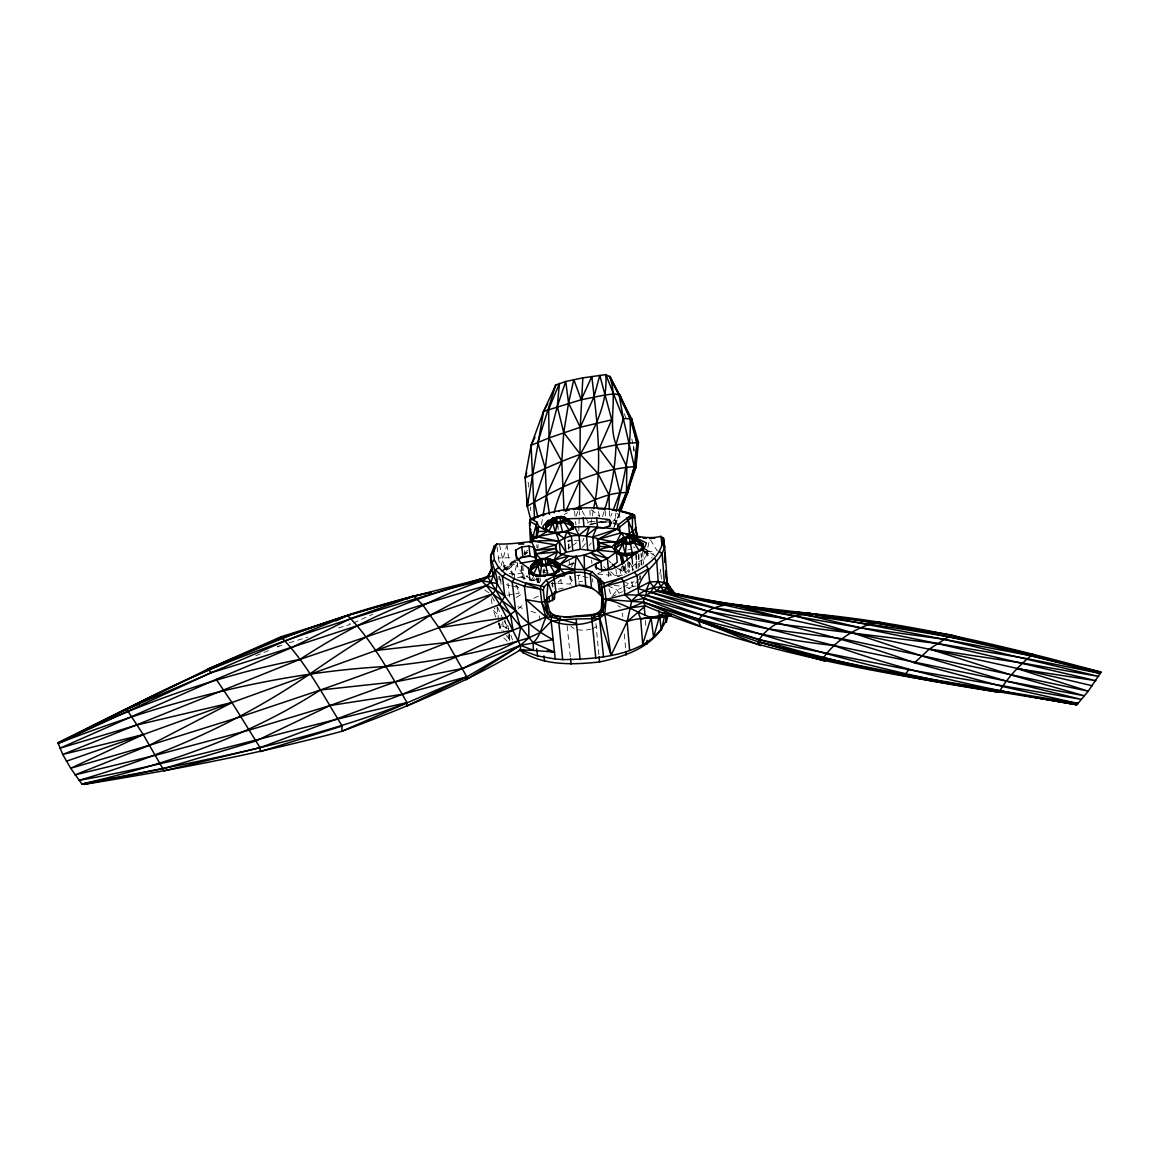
<?xml version="1.0" encoding="UTF-8"?>
<svg xmlns="http://www.w3.org/2000/svg" width="1159" height="1159" viewBox="0 0 1159 1159"><rect width="100%" height="100%" fill="white"/><g stroke="black" fill="none" stroke-linecap="round" stroke-linejoin="round"><path stroke-width="0.75" stroke-dasharray="5 3.75" d="M636.132 567.91L636.204 555.451M636.175 568.678L636.262 556.03M568.692 548.844L568.852 539.877M568.794 549.265L568.968 540.601M578.819 530.851L578.978 525.592M579.036 523.825L579.254 516.798M579.297 515.045L579.413 511.539M638.087 568.345L638.667 554.755M640.101 579.355L640.333 575.748M641.028 564.94L641.724 554.147M528.591 487.055L528.823 483.578L526.968 480.695M633.698 451.054L633.712 444.172M537.834 547.99L538.225 544.643M541.485 524.505L542.658 517.638M590.8 524.505L593.249 510.453M620.007 512.742L616.095 522.796L614.661 519.783L615.98 512.988M642.608 551.264L647.041 551.626L649.648 538.631M498.978 623.267L499.848 630.366L501.76 621.572M514.799 578.863L514.292 574.473L516.755 563.882L503.687 566.027L505.179 570.909M501.137 565.751L506.483 546.425M659.761 573.922L660.731 570.518L659.283 567.374M602.593 516.581L604.071 511.568M619.558 512.64L616.095 522.796L619.703 513.191M576.095 516.204L577.834 511.235M582.673 541.572L583.875 538.298M610.735 516.494L611.966 513.307M614.256 526.273L619.384 513.336M507.309 625.469L506.063 628.54L504.991 619.717M617.298 576.805C628.323 573.604 633.698 562.014 644.737 559.217L647.244 553.191L646.983 549.786M612.691 521.463L614.661 519.783L617.443 513.321M571.416 566.968L573.473 562.361M613.618 527.896L615.472 524.071M504.672 569.475L515.176 559.522M531.271 580.456L533.821 576.009M503.441 570.619L512.148 561.463M495.849 617.124L493.256 610.532L495.023 608.011M589.279 545.541L591.177 542.919M612.705 595.538L617.023 590.061L621.688 587.772M638.797 579.37L633.089 586.338L623.89 590.873M582.253 547.541L585.498 543.672M501.499 571.329L504.889 568.127L509.149 568.649L515.987 562.347M557.885 582.34L561.173 579.384M518.116 608.997L524.549 603.274M524.042 553.553L527.982 550.163M524.433 554.799L527.113 552.524L524.201 553.959M506.251 569.199L515.422 561.405M531.778 580.804L534.487 578.558M512.292 575.907L510.873 563.781L516.146 559.739M568.214 548.642L571.025 546.642M572.445 545.657L578.066 541.673M516.291 597.537L522.984 593.104M567.939 541.832L571.836 539.399M510.873 563.781L516.306 560.434M598.058 573.575L600.536 572.169M567.896 565.404L573.618 562.216M564.317 514.451L567.359 512.814M499.572 544.889L504.889 569.04L506.309 570.127L509.149 568.649M587.193 522.984L590.322 521.42L593.843 521.463M623.252 587.005L634.132 581.659M611.633 596.914L622.369 591.626M533.85 598.29L538.645 596.001M353.509 622.948L372.966 614.198M533.502 580.63L539.645 578.022M255.791 655.791L269.12 650.358M277.465 646.968L282.463 644.94L277.363 646.461M524.361 554.06L527.606 552.829M569.62 565.027L574.342 563.26M596.726 521.999L601.535 522.419L607.924 520.232M289.214 642.723L307.874 637.131M338.399 627.961L350.264 624.411L349.192 621.572M558.348 589.221L563.361 587.961M591.438 524.346L598.174 523.071M627.845 549.786L630.728 549.25M509.221 573.357L514.292 574.473L526.143 572.314M595.132 521.854L590.322 521.42L589.757 524.665L601.101 521.579L601.535 522.419L606.128 521.608L611.474 522.463M507.628 595.147L514.147 594.089M515.769 593.828L519.029 593.307L518.348 587.396L515.668 585.309M576.747 575.574L580.123 575.038M517.624 577.515L527.838 576.037M636.248 586.034L633.089 586.338L625.643 582.296M567.186 541.021L572.56 540.616M574.342 540.485L579.717 540.08M647.041 551.626L655.603 551.09M497.124 546.961L498.442 557.914L513.553 557.711M551.191 583.658L556.248 583.542M557.928 583.499L570.59 584.078L569.75 575.777M601.535 522.419L610.011 522.318M542.977 570.402L549.946 570.46M600.855 521.55L606.128 521.608M597.653 574.096L619.63 575.907M614.342 585.469L621.514 586.193M613.256 522.752L618.602 523.607M506.382 584.788L509.801 585.541M511.51 585.903L518.348 587.396M587.743 577.573L578.24 575.241L579.225 585.223M520.942 576.994L539.399 582.354M626.512 587.41L629.728 588.468M542.6 571.793L547.541 573.444M517.769 606.664L524.39 608.968M530.996 611.257L537.617 613.56M633.35 546.889L634.973 547.613M607.997 585.73L617.023 590.061L620.007 594.553M644.317 551.742L647.244 553.191M617.805 605.737L620.63 607.157M613.299 523.129L616.472 524.766M507.381 628.366L498.457 623.716L501.919 630.496M617.414 568.33L626.86 573.328M645.563 549.018L653.734 554.234M643.462 547.975L655.632 556.392M644.549 552.264L652.126 558.102M484.679 590.018L488.866 592.771M644.882 550.916L652.068 555.943M517.015 561.941L517.769 566.896L521.985 572.966L529.649 578.486L530.156 581.76L529.243 573.053M503.687 566.027L514.292 574.473M591.235 509.685L599.362 516.19M493.256 610.532L499.877 615.907M608.779 560.652L611.126 562.941M610.836 571.706L615.53 576.298M503.774 637.841L507.613 641.608M506.237 635.567L513.495 643.013M603.694 566.577L607.287 570.619M608.475 571.966L610.865 574.661M614.661 519.783L616.66 522.434M504.889 568.127L506.309 570.127M650.489 539.993L657.312 550.989M504.107 620.818L508.859 629.149M491.894 596.639L495.154 602.55M629.54 562.129L633.886 570.054M582.093 510.873L584.614 515.494M585.454 517.03L589.656 524.723M497.501 607.07L502.528 618.051M624.15 413.763L626.164 418.5M510.916 635.306L512.466 639.927M609.04 588.917L611.112 595.32M516.494 585.194L519.029 593.307M508.019 635.262L509.482 640.304M598.334 511.583L599.725 516.581M631.771 581.485L633.466 590.8M631.829 438.928L634.321 450.894M536.182 577.718L537.414 582.832M537.254 578.848L538.051 582.354M538.08 577.993L539.152 582.977M622.586 565.983L624.368 574.429M622.991 565.722L624.773 574.429M540.036 577.906L540.673 581.296M624.498 566.823L625.788 573.85M498.442 557.914L500.123 567.258M491.155 598.739L492.053 603.796M625.179 564.549L626.584 572.966M543.281 569.634L544.165 576.545M627.512 562.405L628.815 572.821M557.74 526.085L558.189 529.634M497.023 606.852L498.747 621.485M499.688 576.052L500.5 582.629M507.932 583.209L509.801 598.957M508.033 625.947L508.453 629.511M508.671 631.293L509.743 640.203M506.99 544.759L508.555 557.972M517.378 563.491L517.769 566.896M522.723 565.65L524.288 579.355M521.651 565.635L523.245 579.543M521.202 566.128L521.985 572.966M498.949 622.499L499.848 630.366M529.851 576.834L530.228 580.239M524.491 550.525L525.056 555.48M539.457 615.878L540.427 624.571M628.511 561.68L629.627 571.938M536.718 544.759L537.081 548.048M538.689 578.327L539.08 581.775M544.122 568.794L544.513 572.387M569.141 561.246L569.504 564.752M557.479 522.057L558.218 529.257M567.128 625.715L570.373 657.139M560.956 580.108L561.304 583.426M570.808 576.892L571.706 585.86M498.805 576.313L499.138 579.775M574.545 511.148L575.4 519.797M575.559 521.536L575.907 524.998M592.495 578.747L592.814 582.079M595.929 623.542L598.913 654.98M591.612 560.116L591.93 563.622M605.172 510.916L605.809 518.044M608.214 571.706L608.982 580.34M615.98 569.156L616.559 575.791M509.308 634.147L509.888 640.811M621.601 566.563L622.369 575.559M620.022 568.489L620.616 575.386M622.484 613.097L622.789 616.574M624.31 634.002L625.672 649.677M629.265 562.637L629.83 569.504M619.428 512.597L620.108 520.666M624.02 566.461L624.6 573.27M645.389 620.543L645.969 627.743M635.726 552.394L636.566 562.666M643.926 548.975L644.737 559.217M642.608 552.148L643.564 564.274M640.97 553.118L641.956 565.302M647.273 551.047L647.953 559.725M660.992 574.067L661.398 579.37M530.474 506.99L530.735 510.583M502.745 621.644L503.31 630.641M631.959 558.638L632.626 570.851M500.717 579.399L500.992 584.672M632.568 559.71L633.046 570.011M638.884 554.35L639.391 566.852M639.768 575.791L639.913 579.37M589.931 510.206L590.206 518.218M552.09 582.76L552.177 586.338M609.344 510.829L609.489 517.914M552.756 582.296L552.829 587.454M582.455 581.398A10.489 4.998 -5.6 0 1 578.819 581.673M572.604 580.413A10.489 4.998 -5.6 0 1 570.822 575.603M596.697 626.526A15.038 7.49 -5.7 0 1 592.713 628.526M591.162 629.033A15.038 7.49 -5.7 0 1 571.039 626.193"/><path stroke-width="1.5" d="M559.029 570.199L559.029 565.65C551.583 555.784 537.646 556.219 530.634 566.273L530.59 573.415L532.879 575.4M430.96 592.292C299.138 621.615 177.906 682.637 57.993 742.803L62.731 754.466L70.699 768.272L81.854 784.035L83.984 784.382C170.648 770.489 256.979 754.103 341.789 731.329C403.144 708.41 464.151 683.767 520.42 649.895L520.449 645.273C508.178 622.832 499.326 596.668 479.985 579.268L414.082 596.074L347.57 615.472L281.753 637.798L208.04 669.004L76.74 734.198M533.299 540.688L533.343 535.458L536.936 522.173L530.808 518.739L529.504 523.144L530.576 542.673M545.961 601.927L549.424 601.709L554.364 599.102L554.466 592.177M529.504 523.144L530.808 518.739C562.926 506.483 599.449 503.948 632.466 514.089L632.437 530.836L633.379 536.038M642.897 543.962L643.129 549.888L642.897 543.962L636.349 538.921L631.554 541.644L630.467 543.948L632.771 555.349L615.096 551.568L614.936 544.585L620.558 539.862L624.093 541.152L618.616 551.713L618.747 554.408L632.64 552.742L643.129 549.888L642.897 543.962L634.263 537.341L622.731 538.037L620.558 539.862L620.5 541.847C624.802 545.57 632.35 544.788 636.32 540.891L636.349 538.921C629.395 533.227 619.79 538.718 614.936 544.585L615.096 551.568L618.747 554.408L625.223 555.798L636.059 554.263M554.61 592.061L554.364 599.102M579.471 509.772L580.239 427.28L582.832 377.863L605.867 374.618L610.199 377.153L631.568 418.689L638.464 442.608L635.9 467.555L620.659 511.061M530.706 542.369L530.677 529.04M674.509 594.161L667.338 583.078L664.658 546.367L663.484 538.225L660.891 536.356C647.562 539.674 634.321 535.632 621.354 532.734L616.631 541.905L611.923 546.918C596.827 547.772 584.223 558.913 568.591 555.972L560.29 564.187L560.101 569.069L556.798 571.995L552.437 574.56L538.5 576.588L529.243 573.053L528.49 568.185L520.811 562.709L516.581 556.682L515.581 550.134L521.753 546.889L528.982 546.106L533.864 547.323L535.994 554.002L540.688 558.928M530.721 541.094L531.068 532.618L530.692 533.951L536.675 538.341M634.234 470.047L635.9 467.555L636.943 442.984L631.568 418.689L623.31 418.573L605.867 374.618C609.185 426.744 565.215 464.484 554.132 512.843M1055.241 661.094C953.871 632.032 848.171 622.673 744.31 605.896L726.316 603.767L813.154 613.821C910.916 623.107 1006.49 646.505 1101.05 672.133L1088.229 691.184L1076.87 704.744C931.546 679.551 782.615 663.47 645.418 605.925L630.757 607.707L604.766 613.995C591.974 626.7 559.884 628.511 545.932 617.008L541.731 602.332L540.282 589.192L541.123 585.744L545.875 580.369L548.062 582.311L546.613 599.16L549.598 611.532L553.278 614.763L560.434 617.168L558.913 623.759L562.694 659.601C598.841 659.109 653.98 655.777 667.961 615.835M622.383 539.949L616.631 541.905C597.653 540.934 577.095 528.287 559.131 541.354C537.993 538.529 517.827 544.875 496.733 543.991L494.285 546.063L493.488 552.452L494.357 559.956L498.573 567.519L495.472 569.996L490.663 582.528L486.751 585.469C394.002 611.836 303.397 644.868 211.112 672.698L208.04 669.004L280.971 636.784C306.164 662.745 323.274 695.371 342.151 725.998L341.789 731.329L466.802 676.827L520.449 645.273L528.881 637.812L540.514 632.394L551.148 621.296C567.157 618.819 583.759 618.616 599.956 618.848L611.054 655.4L627.164 621.586L631.713 600.956C642.072 588.902 662.673 580.34 675.19 593.901M530.764 519.797L527.302 506.237L527.765 499.268M560.637 523.462L560.087 518.073L561.173 516.45L564.65 517.175L573.125 523.636L573.154 529.359L573.125 523.636L566.563 518.681L563.042 519.29L561.173 516.45L553.408 517.856L545.86 524.245L545.846 531.01L559.739 533.719M604.563 509.902C611.43 488.75 615.357 466.729 616.023 444.505C607.417 421.977 618.384 398.305 609.533 376.081L630.192 418.515L636.943 442.984L634.335 466.671L627.801 492.618L620.673 510.09M551.191 519.609L554.538 520.826L552.901 522.999L555.233 532.416L562.564 532.039L569.055 530.069L572.836 526.273L566.403 520.565L563.042 519.29L564.65 517.175L560.087 518.073L557.059 516.697L555.842 518.841L551.191 519.609L551.003 521.492L556.392 523.738L560.521 523.477L564.201 522.318L566.403 520.565L566.563 518.681L561.738 521.275L560.521 523.477L562.564 532.039L569.257 532.517M595.798 658.167L591.771 618.182L604.766 613.995L627.164 621.586L645.418 605.925L643.52 602.231L643.853 598.377L646.403 595.291L650.822 592.365L663.151 590.655C805.534 625.208 949.786 651.474 1092.242 685.78M559.131 570.503L559.029 565.65L550.192 558.942L538.5 559.638L530.634 566.273L530.59 573.415L544.976 576.472M611.054 655.4L604.766 613.995L606.07 599.449L603.781 582.731L592.104 571.793L584.556 569.605L560.101 569.069L564.1 573.169L564.665 575.733L553.814 576.429L545.875 580.369M545.44 559.898L542.311 558.406L541.007 560.724L536.153 561.536L535.922 563.578L541.499 566.041L545.802 565.78L549.641 564.534L551.959 562.622L552.162 560.579L548.482 561.231L546.584 558.145L545.44 559.898L545.918 564.346M545.846 531.01L545.86 524.245L553.408 517.856L560.087 518.073M603.404 570.822L608.345 568.837L607.417 558.551L596.32 550.018L599.362 546.454L599.768 542.803L597.479 539.543L617.168 528.968L618.211 524.752L632.466 514.089L634.48 515.176L637.16 537.733M618.587 510.264L634.48 515.176L634.654 518.218L632.626 517.131L628.323 520.13L619.558 527.157L618.776 530.373L617.168 528.968L589.54 526.577L578.978 535.27L566.925 531.778L556.016 532.937L547.555 531.271L535.994 538.167L537.197 528.214L535.69 524.636L530.634 521.782M559.029 565.65L559.029 571.72L547.917 574.748L535.588 576.066M550.597 560.217L554.103 560.246L560.29 564.187L576.211 556.233L574.531 569.895L575.951 585.976C565.07 590.032 551.988 591.496 544.556 601.521L541.731 602.332L525.969 599.623L545.932 617.008L551.539 617.182L576.472 623.499L580.108 659.659M625.223 555.798L626.222 544.194L627.222 542.441L634.161 542.731L642.854 546.744L639.174 550.684L634.161 542.731L631.554 541.644L636.32 540.891L642.854 546.744L636.349 538.921L632.756 539.558L630.626 536.588L629.627 538.283L629.989 542.673M667.178 615.603L666.353 622.253L665.889 617.298M555.233 532.416L557.479 522.057L564.201 522.318L572.836 526.273L566.563 518.681M553.162 575.038L547.917 574.748L545.802 565.78L547.106 563.39L549.641 564.534L554.697 572.618L558.681 568.547L549.641 564.534L542.658 564.216L541.499 566.041L540.268 575.125L537.877 565.23L539.616 562.883L536.153 561.536M556.016 532.937L559.131 541.354L555.929 544.918L555.378 548.511L557.508 551.843L562.101 554.437L568.591 555.972L554.103 560.246L557.508 551.843L535.994 554.002L555.378 548.511L535.588 550.337L531.213 540.818L537.066 536.718L556.016 532.937L564.447 538.356L565.911 552.307L561.941 554.567M616.631 541.905L599.768 542.803L611.923 546.918L616.342 552.046L607.417 558.551L595.871 563.955L595.422 566.91L599.623 569.533L608.055 569.982C622.629 567.099 630.8 553.857 643.926 548.975L646.447 542.991L637.638 538.66L634.61 538.573M536.936 522.173L538.761 526.461L537.066 536.718L559.131 541.354L565.911 552.307L580.326 549.221L594.118 550.989L592.785 536.994L596.552 527.606L603.231 527.896L608.562 526.316L611.575 523.158L609.344 519.667L596.668 518.044L565.722 518.783M544.368 514.973L544.542 513.944L529.677 520.101L530.271 525.462M665.15 562.39L664.672 552.742M635.9 467.555L634.335 466.671C595.958 469.236 560.043 487.099 527.302 506.237L543.542 411.402L555.697 385.092L565.722 381.47L582.832 377.863M542.948 515.929L546.483 495.328L545.252 468.352L549.062 437.928L557.305 406.447L565.722 381.47L568.562 403.071L563.723 432.597L561.767 461.354L564.042 510.858M593.553 508.7C603.288 464.918 596.871 420.442 591.829 376.545L581.21 399.725L543.542 411.402L531.097 445.302L525.114 477.812L527.302 506.237M616.298 511.278C622.962 480.608 631.438 450.3 630.192 418.515L620.022 394.987L613.893 393.901L605.201 394.958L581.21 399.725L573.806 379.572L568.562 403.071L580.239 427.28L611.749 419.804L599.797 375.371L593.901 397.102L580.239 427.28L549.062 437.928L531.097 445.302L534.531 519.218M629.236 485.766L627.801 492.618C608.591 491.865 590.525 501.76 573.473 509.54M664.324 617.254L661.354 630.351L659.775 617.254M562.694 659.601L555.219 658.978L551.148 621.296L551.539 617.182L547.656 613.922L544.556 601.521L543.31 590.192L544.151 586.744C558.363 573.14 588.164 563.477 601.304 583.977L603.433 598.87L602.694 611.474L599.217 615.067L603.52 656.878M626.483 542.325L626.411 536.834L629.627 538.283M531.735 541.586L533.343 535.458M626.773 492.068L620.92 509.989M659.123 617.298L653.618 637.392L651.054 617.486C635.813 612.111 622.369 602.767 606.07 599.449L603.433 598.87C597.189 590.09 587.309 583.035 575.951 585.976M611.836 381.963L610.199 377.153L619.051 394.379L623.31 418.573L616.023 444.505L626.816 466.845L626.468 492.3L620.123 510.945M677.189 595.262L673.611 592.568L667.338 583.078L658.24 581.514L649.706 581.948L624.86 594.755L606.07 599.449L602.694 611.474L604.766 613.995M535.994 538.167L537.906 531.488L547.555 531.271L538.761 526.461L537.197 528.214M555.697 385.092L537.79 442.434L545.252 468.352L534.386 501.644L537.877 517.407M494.285 546.063L490.677 555.349C491.88 567.939 503.397 582.253 492.662 593.901L438.957 627.729L143.252 734.574L66.454 761.188M602.376 587.526C624.382 574.502 659.558 568.562 663.484 538.225L664.194 547.83M538.761 526.461L536.603 533.169L537.906 531.488M526.737 472.901L525.114 477.812C560.884 461.021 598.45 443.94 638.464 442.608M587.729 549.496L586.44 535.53L589.54 526.577L574.734 526.939L566.925 531.778L564.447 538.356M578.413 509.583L579.572 506.266L581.253 509.337M559.131 619.63L553.278 614.763L551.539 617.182L549.598 611.532C541.963 620.775 542.528 634.408 533.097 642.723L533.415 650.373L554.48 652.111L533.097 642.723L510.525 614.386L487.91 577.211L492.169 566.751M613.183 510.105L619.906 492.575L614.256 468.917L599.174 448.692L611.749 419.804M496.733 543.991L493.488 552.452L490.677 555.349C489.475 576.965 503.107 594.393 515.581 610.547C526.36 622.325 538.848 632.466 553.133 639.667L520.449 645.273L462.745 668.439L402.535 694.27L260.08 747.671L164.1 770.865L143.252 734.574L126.49 709.018L60.688 742.267L73.539 735.806M646.229 565.433L648.258 568.91L649.706 581.948L646.114 590.453L646.403 595.291C760.941 637.32 878.623 672.09 999.058 692.227L1000.347 691.257M618.834 510.09L626.468 492.3L634.335 466.671L623.31 418.573M649.648 538.631L650.04 537.718M565.737 511.293L580.065 479.696L595.089 499.92L597.407 508.25M531.097 445.302L534.98 437.175M560.521 523.477L557.479 522.057L552.901 522.999L549.033 531.068L545.614 528.127L551.003 521.492L555.842 518.841L556.219 522.434M545.802 565.78L542.658 564.216L537.877 565.23L533.835 573.647L530.329 570.46L535.922 563.578L541.007 560.724L541.499 565.157M126.519 709.149C237.783 649.605 359.971 616.052 479.985 579.268L493.111 575.748L492.3 568.562L487.91 577.211L482.405 580.775C420.065 601.927 363.665 636.334 309.975 673.886C239.609 722.303 160.753 756.74 78.855 780.369C189.786 760.826 297.284 726.881 407.099 702.629C389.308 672.408 372.387 640.55 347.57 615.472L285.201 640.941L126.519 709.149L139.746 703.658M495.472 569.996L502.427 576.443L504.831 596.291L499.471 604.578L438.957 627.729L422.716 604.824L413.517 595.958L347.57 615.472L335.748 620.992M660.891 536.356L661.963 543.948L664.658 546.367C660.818 563.578 641.55 570.59 638.174 588.613L638.595 594.538L643.853 598.377C757.551 645.389 877.609 674.06 999.058 692.227C1007.533 677.493 1019.717 664.933 1032.799 654.198M615.226 548.048L618.616 551.713M543.542 411.402L547.729 403.796M483.81 579.167L487.78 576.327L492.3 568.562M659.558 551.467L662.224 554.045L664.339 582.441L673.611 592.568L666.918 583.774L665.802 570.808M543.31 590.192L514.277 578.761L512.206 581.905L515.581 610.547L520.579 627.917L518.102 640.941L462.745 668.439L395.161 681.898L320.406 689.996L240.913 716.668L149.699 745.194L70.699 768.272L143.252 734.574L62.731 754.466L299.964 659.413L492.662 593.901L515.581 610.547L506.555 617.515C445.607 644.418 383.252 667.961 320.406 689.996C247.881 736.82 165.505 764.679 81.854 784.035C191.568 762.912 302.702 743.672 407.099 702.629L406.36 706.324L466.802 676.827L438.957 627.729L506.555 617.515M556.103 592.582L553.814 576.429L556.798 571.995M633.002 542.499L632.756 539.558L634.263 537.341M601.304 583.977L599.913 578.486L598.174 580.731L601.97 596.668L601.347 609.214L602.694 611.474L601.304 583.977L620.934 578.109L623.701 581.195L624.86 594.755L646.403 595.291L707.714 611.155L768.794 628.989L833.756 645.491L1006.36 681.086L1080.883 699.297L908.757 669.67L904.382 675.596L822.658 658.834L757.928 641.637L643.52 602.231L606.07 599.449M548.801 564.201L548.482 561.231L550.192 558.942M625.672 543.47L625.309 539.08L622.731 538.037L618.805 542.34L614.936 544.585L626.121 537.993M551.641 519.985L553.408 517.856L555.842 518.841M552.988 519.42L547.932 520.492L542.832 526.519L544.527 529.04M535.762 562.854L538.5 559.638L541.007 560.724M654.603 558.305L656.733 561.651L658.24 581.514L653.604 586.918L650.822 592.365L638.174 588.613L637.102 575.516L634.364 572.43M592.104 571.793L590.177 573.85L591.467 587.396M491.532 562.883L494.357 559.956M519.261 649.938C542.224 666.019 572.792 664.831 599.58 661.963C622.108 657.095 645.867 649.677 660.413 630.568M531.01 569.764L530.329 570.46L537.877 565.23M790.134 611.72C895.385 621.659 998.406 646.91 1100.499 673.495L1027.309 658.674L937.066 643.448L777.124 623.803L707.714 611.155L650.822 592.365C738.761 615.791 828.888 631.336 914.465 662.832L929.46 649.011L951.351 634.958L964.954 639.073M514.277 578.761L505.469 573.85L502.427 576.443L512.206 581.905L524.433 586.193L540.282 589.192M546.208 527.635L545.614 528.127L552.901 522.999M626.918 535.241L635.523 529.055L635.509 527.751L637.305 536.559M586.44 535.53L596.552 527.606M608.345 568.837L617.24 562.289L616.342 552.046L596.32 550.018M628.091 536.892L630.916 534.835L632.191 536.023M554.103 560.246L562.101 554.437M552.162 560.579L547.106 563.39L551.959 562.622L558.681 568.547L552.162 560.579L557.421 565.491M533.126 540.181L530.271 542.18L531.213 540.818L555.929 544.918L556.711 551.887M630.467 543.948L627.222 542.441L622.571 543.426L614.907 548.627L620.5 541.847L624.093 541.152L626.222 544.194M648.258 568.91L637.102 575.516L623.701 581.195L604.868 586.28M658.24 581.514L663.151 590.655L666.816 588.598L674.248 594.437M638.363 612.85L640.652 618.935L642.723 644.245L651.054 617.486L659.572 615.617L665.44 612.343L670.858 615.255C657.095 620.311 641.289 616.037 627.164 621.586L629.612 650.127M548.526 522.839L545.86 524.245L554.538 520.826L556.392 523.738M543.426 559.319L557.508 551.843M516.755 560.29L522.912 557.03L530.112 556.248L534.994 557.479L536.979 562.97M530.634 566.273L539.616 562.883L541.499 566.041M211.112 672.698L57.95 743.542C162.854 702.34 272.858 672.828 385.744 666.497C434.408 661.861 482.187 652.285 528.881 637.812L528.707 623.528L524.433 586.193L526.316 582.963L544.151 586.744M407.026 598.884L413.517 595.958M431.38 592.365L414.082 596.074L351.018 618.384L291.358 647.765L216.211 679.333L59.775 748.279L137.168 724.926L231.959 702.557L260.08 747.671L260.384 751.611L342.151 725.998M630.757 607.707L643.52 602.231C705.44 622.629 768.852 638.464 833.756 645.491C912.481 673.756 994.509 691.01 1076.87 704.744L1034.161 697.211M545.932 617.008L513.017 630.206L447.982 642.405L375.487 650.489L430.279 615.197L486.751 585.469L495.501 589.83L504.831 596.291M479.985 579.268L487.78 576.327M497.428 583.585L482.405 580.775C416.805 594.248 355.741 622.803 299.964 659.413C215.762 675.61 135.067 705.628 57.993 742.803L59.08 743.078M592.785 536.994L617.168 528.968L622.861 534.067M208.04 669.004L216.487 666.251M553.814 576.429L574.531 569.895L560.29 564.187M280.971 636.784L347.048 615.907M598.247 548.279L597.479 539.543L621.354 532.734L625.266 538.964M530.127 555.827L520.232 557.378M555.929 544.918L535.588 550.337L536.936 562.506M598.464 613.937L566.229 616.994L553.64 615.661M83.984 784.382L163.607 768.576L255.922 740.992L329.996 705.556L395.161 681.898L456.284 656.965L513.017 630.206L510.525 614.386L499.471 604.578M640.652 618.935L650.721 617.095L660.297 617.675L659.572 615.617L670.858 615.255M520.116 563.288L536.936 560.29M633.336 538.182L640.319 536.979L635.436 536.4M571.793 529.591L569.055 530.069L564.201 522.318L561.738 521.275L566.403 520.565M620.558 539.862L625.309 539.08M565.867 510.612L569.272 510.134M632.626 517.131L626.758 517.928L635.509 536.762M651.43 538.399L655.009 537.95M589.467 615.951L563.998 617.168M564.1 573.169L574.603 572.459M523.622 649.591L520.348 649.793L537.559 655.936L555.219 658.978M581.267 509.062L572.836 508.656M518.725 544.165L523.752 543.904L522.651 543.078M598.29 508.888L605.012 509.12L604.274 508.41M520.42 649.895L533.415 650.373L532.14 649.475M599.362 546.454L611.923 546.918M632.64 552.742L637.653 553.075M643.173 538.124L646.403 538.37M770.634 609.909L775.936 610.387L770.648 609.953M786.541 611.329L781.238 610.865L786.599 611.401M791.858 611.807L809.547 613.401L874.552 622.745L951.351 634.958M626.077 534.371L630.916 534.835M726.563 603.911L744.31 605.896M612.14 510.061L615.719 510.525M700.108 599.203L703.614 599.754M707.135 600.29L803.448 614.256L860.514 627.787L937.066 643.448L1095.849 680.681L1017.124 668.627L1088.229 691.184L842.144 638.725L768.794 628.989L702.035 615.386L643.853 598.377L631.713 600.956L624.86 594.755M707.019 600.507L860.514 627.787L943.643 639.232L1030.829 655.69L1101.05 672.133M961.275 684.882L904.382 675.596M964.824 685.462L968.373 686.041M971.923 686.621L975.487 687.2M1019.92 694.705L1023.484 695.328M1027.048 695.965L1030.597 696.588M547.381 650.779L554.48 652.111M908.757 669.67L758.623 639.623L698.095 620.297C706.918 607.924 724.158 602.926 738.79 605.186L795.436 615.864L851.416 632.495L921.637 655.922L1006.36 681.086L1084.302 695.791L1011.503 675.074L929.46 649.011L1022.586 663.093L1098.703 676.436L943.643 639.232L809.547 613.401C789.902 615.516 768.316 624.107 757.928 641.637L760.637 645.635L698.095 620.297L700.644 626.396L643.52 602.231M566.606 520.478L569.692 521.13L572.488 524.781M635.306 536.689L638.435 537.341M579.225 585.223L593.437 588.758M813.154 613.821L816.602 614.719M914.465 662.832L1002.318 686.447L1078.261 703.513C970.967 685.882 863.02 670.163 757.928 641.637L825.251 661.296L822.658 658.834C835.653 640.159 856.066 627.149 878.131 621.789L886.649 624.208M636.32 540.891L632.756 539.558M619.283 510.989L634.48 515.176M551.959 562.622L548.482 561.231M659.572 615.617L665.846 617.443M663.151 590.655L723.361 605.172L656.646 590.989L649.706 581.948M607.417 558.551L590.974 553.075L600.811 561.173L601.767 571.474M533.415 650.373L520.449 645.273L465.99 679.884L466.802 676.827L402.535 694.27L329.996 705.556L249.243 730.098L155.697 755.233L74.987 774.907L149.699 745.194L231.959 702.557L216.211 679.333M636.349 538.921L639.174 541.325M498.573 567.519L505.469 573.85M612.3 564.071L615.835 567.504M566.925 531.778L571.344 536.255L572.749 550.206M667.801 585.643L674.668 593.437L666.918 583.774M576.211 556.233L584.556 569.605L585.744 585.701M618.211 524.752L619.558 527.157L619.978 532.082M541.731 602.332L547.656 613.922L546.613 599.16M574.734 526.939L578.978 535.27L580.326 549.221M548.062 582.311L552.481 594.393M620.022 394.987L621.427 400M622.571 543.426L625.107 553.118M620.079 554.161L622.224 564.288M620.862 555.277L622.644 563.984M597.479 539.543L599.217 548.178M622.238 554.509L623.846 563.303M635.509 527.751L637.233 537.848M549.511 514.335L546.483 495.328L561.767 461.354L549.062 437.928L548.656 409.388L559.449 383.383L557.305 406.447L563.723 432.597L580.398 454.429L598.102 473.727L609.011 494.879L609.301 509.047M555.494 562.897L555.842 565.157M535.69 524.636L537.095 534.415M626.425 553.712L627.294 560.666M515.581 550.134L516.552 558.609M522.825 649.75L523.245 653.343M521.753 546.889L522.912 557.03M528.49 568.185L529.257 575.052M536.747 648.765L537.559 655.936M543.919 655.878L544.498 661.094M528.982 546.106L530.112 556.248M533.864 547.323L534.994 557.479M541.919 559.594L542.557 565.433M559.131 541.354L560.608 555.306M547.932 520.492L548.279 523.81M547.917 559.565L548.381 563.94M556.711 517.798L557.262 523.115M570.561 658.892L571.097 664.121M562.463 517.754L562.825 521.304M665.918 573.792L666.425 578.776M568.707 519.174L569.04 522.492M583.165 517.856L583.962 526.172M599.073 656.718L599.58 661.963M598.174 580.731L599.449 594.35M595.871 563.955L596.349 569.112M596.668 518.044L597.58 528.026M609.344 519.667L609.938 526.345M625.817 651.416L626.121 654.907M548.975 596.436L549.424 601.709M631.568 418.689L631.843 422.079M632.046 537.95L632.408 542.296M628.323 520.13L629.409 533.227M644.23 606.143L644.955 615.139M646.983 640.333L647.273 643.94M658.92 610.923L659.326 616.284M631.756 555.147L631.959 558.638M576.284 619.645L576.472 623.499M559.015 510.597L559.044 511.568M664.672 557.421L664.86 562.202M552.336 593.509L552.495 600.681M573.125 523.636L573.154 529.359M601.347 609.214L599.217 615.067L598.087 612.763L601.347 609.214M664.339 582.441L656.646 590.989L715.132 607.939L786.338 618.732L731.546 604.462L669.685 592.582L664.339 582.441M598.087 612.763L591.771 618.182L591.09 615.806L598.087 612.763M600.811 561.173L584.556 569.605L584.093 555.219L600.811 561.173"/></g></svg>
